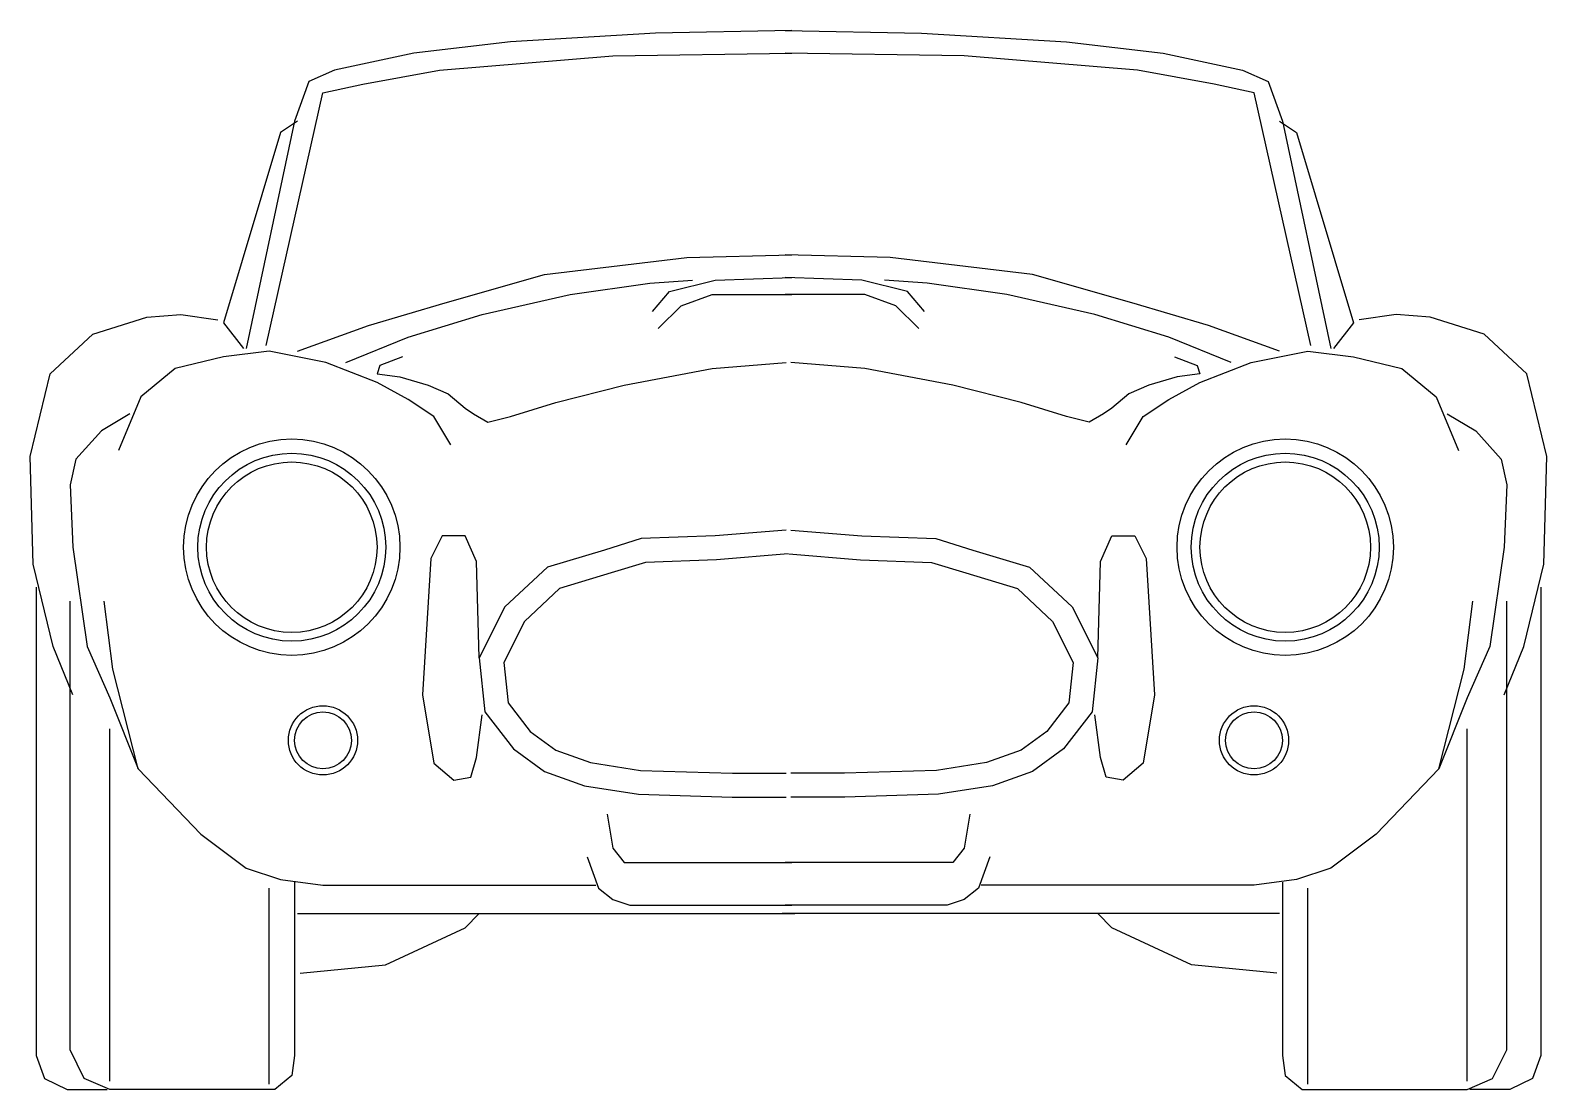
# Model space of a CAD drawing. Header units: millimetres. Extents: x -3264.82 to -3263.17, y 1942.24 to 1943.39.
import ezdxf

# ---------------------------------------------------------------- set-up
doc = ezdxf.new("R2010")
doc.units = ezdxf.units.MM
doc.header["$LTSCALE"] = 10
doc.layers.add('Veículos', color=2, linetype='Continuous')

msp = doc.modelspace()

# ---------------------------------------------------------------- linework, layer by layer
at = {"layer": 'Veículos'}
for p, q in [((-3264.734, 1942.2494), (-3264.734, 1942.6332)), ((-3263.2545, 1942.2494), (-3263.2545, 1942.6332)), ((-3264.5605, 1942.2463), (-3264.5605, 1942.4599)), ((-3263.428, 1942.2463), (-3263.428, 1942.4599)), ((-3264.5295, 1942.432), (-3263.9875, 1942.432)), ((-3263.459, 1942.432), (-3264.001, 1942.432))]:
    msp.add_line(p, q, dxfattribs=at)
for points in [[(-3263.9906, 1943.3945), (-3264.1393, 1943.3914), (-3264.2972, 1943.3821), (-3264.4025, 1943.3698), (-3264.4893, 1943.3512), (-3264.5172, 1943.3388), (-3264.5326, 1943.2955), (-3264.5853, 1943.0479)], [(-3263.9979, 1943.3945), (-3263.8492, 1943.3914), (-3263.6913, 1943.3821), (-3263.586, 1943.3698), (-3263.4992, 1943.3512), (-3263.4714, 1943.3388), (-3263.4559, 1943.2955), (-3263.4032, 1943.0479)], [(-3264.5636, 1943.051), (-3264.5017, 1943.3264), (-3264.4583, 1943.3357), (-3264.3747, 1943.3512), (-3264.1857, 1943.3667), (-3263.9906, 1943.3698)], [(-3263.4249, 1943.051), (-3263.4868, 1943.3264), (-3263.5302, 1943.3357), (-3263.6138, 1943.3512), (-3263.8028, 1943.3667), (-3263.9979, 1943.3698)], [(-3264.5295, 1943.2955), (-3264.5481, 1943.2831), (-3264.6101, 1943.0758), (-3264.5884, 1943.0479)], [(-3263.459, 1943.2955), (-3263.4404, 1943.2831), (-3263.3784, 1943.0758), (-3263.4001, 1943.0479)], [(-3264.5295, 1943.0448), (-3264.4521, 1943.0727), (-3264.3685, 1943.0974), (-3264.2601, 1943.1284), (-3264.1052, 1943.1469), (-3263.9906, 1943.15)], [(-3263.459, 1943.0448), (-3263.5364, 1943.0727), (-3263.62, 1943.0974), (-3263.7284, 1943.1284), (-3263.8833, 1943.1469), (-3263.9979, 1943.15)], [(-3264.4769, 1943.0324), (-3264.4087, 1943.0603), (-3264.3282, 1943.085), (-3264.2322, 1943.1067), (-3264.1455, 1943.1191), (-3264.099, 1943.1222)], [(-3264.1424, 1943.0881), (-3264.1238, 1943.1098), (-3264.0742, 1943.1222), (-3263.9906, 1943.1253)], [(-3263.8461, 1943.0881), (-3263.8647, 1943.1098), (-3263.9143, 1943.1222), (-3263.9979, 1943.1253)], [(-3263.5116, 1943.0324), (-3263.5798, 1943.0603), (-3263.6603, 1943.085), (-3263.7563, 1943.1067), (-3263.843, 1943.1191), (-3263.8895, 1943.1222)], [(-3264.1362, 1943.0696), (-3264.1114, 1943.0943), (-3264.0773, 1943.1067), (-3263.9906, 1943.1067)], [(-3263.8523, 1943.0696), (-3263.8771, 1943.0943), (-3263.9112, 1943.1067), (-3263.9979, 1943.1067)], [(-3264.7742, 1942.6703), (-3264.7959, 1942.7229), (-3264.8176, 1942.8127), (-3264.8207, 1942.9303), (-3264.799, 1943.0201), (-3264.7526, 1943.0634), (-3264.6937, 1943.0819), (-3264.6565, 1943.085), (-3264.6163, 1943.0789)], [(-3263.2143, 1942.6703), (-3263.1926, 1942.7229), (-3263.1709, 1942.8127), (-3263.1678, 1942.9303), (-3263.1895, 1943.0201), (-3263.2359, 1943.0634), (-3263.2948, 1943.0819), (-3263.332, 1943.085), (-3263.3722, 1943.0789)], [(-3264.3623, 1942.9427), (-3264.3809, 1942.9736), (-3264.4087, 1942.9922), (-3264.4428, 1943.0108), (-3264.4986, 1943.0324), (-3264.5605, 1943.0448), (-3264.6101, 1943.0386), (-3264.6627, 1943.0262), (-3264.7001, 1942.9953), (-3264.7247, 1942.9365)], [(-3264.4149, 1943.0386), (-3264.4397, 1943.0293), (-3264.4428, 1943.0201), (-3264.418, 1943.017), (-3264.3871, 1943.0077), (-3264.3654, 1942.9984), (-3264.3468, 1942.9829), (-3264.3375, 1942.9767), (-3264.322, 1942.9674), (-3264.2972, 1942.9736), (-3264.2477, 1942.9891), (-3264.1733, 1943.0077), (-3264.0773, 1943.0262), (-3263.9968, 1943.0324)], [(-3263.5736, 1943.0386), (-3263.5488, 1943.0293), (-3263.5457, 1943.0201), (-3263.5705, 1943.017), (-3263.6014, 1943.0077), (-3263.6231, 1942.9984), (-3263.6417, 1942.9829), (-3263.651, 1942.9767), (-3263.6665, 1942.9674), (-3263.6913, 1942.9736), (-3263.7408, 1942.9891), (-3263.8152, 1943.0077), (-3263.9112, 1943.0262), (-3263.9917, 1943.0324)], [(-3263.6262, 1942.9427), (-3263.6076, 1942.9736), (-3263.5798, 1942.9922), (-3263.5457, 1943.0108), (-3263.4899, 1943.0324), (-3263.428, 1943.0448), (-3263.3784, 1943.0386), (-3263.3258, 1943.0262), (-3263.2884, 1942.9953), (-3263.2638, 1942.9365)], [(-3264.7123, 1942.9767), (-3264.7433, 1942.958), (-3264.7711, 1942.9272), (-3264.7773, 1942.8994), (-3264.7742, 1942.8313), (-3264.7588, 1942.7229), (-3264.734, 1942.6672), (-3264.703, 1942.5899), (-3264.6349, 1942.5187), (-3264.5853, 1942.4816), (-3264.5481, 1942.4692), (-3264.5017, 1942.463), (-3264.2043, 1942.463)], [(-3263.2762, 1942.9767), (-3263.2452, 1942.958), (-3263.2174, 1942.9272), (-3263.2112, 1942.8994), (-3263.2143, 1942.8313), (-3263.2298, 1942.7229), (-3263.2545, 1942.6672), (-3263.2855, 1942.5899), (-3263.3536, 1942.5187), (-3263.4032, 1942.4816), (-3263.4404, 1942.4692), (-3263.4868, 1942.463), (-3263.7842, 1942.463)], [(-3264.3313, 1942.7106), (-3264.3344, 1942.8158), (-3264.3468, 1942.8436), (-3264.3716, 1942.8436), (-3264.384, 1942.8189), (-3264.3933, 1942.6703), (-3264.3809, 1942.5961), (-3264.3592, 1942.5775), (-3264.3406, 1942.5806), (-3264.3344, 1942.6022), (-3264.3282, 1942.6487)], [(-3263.9968, 1942.8498), (-3264.0742, 1942.8436), (-3264.1547, 1942.8406), (-3264.195, 1942.8282), (-3264.257, 1942.8096), (-3264.3034, 1942.7663), (-3264.3313, 1942.7106), (-3264.3251, 1942.6518), (-3264.2941, 1942.6115), (-3264.2601, 1942.5868), (-3264.2167, 1942.5713), (-3264.1578, 1942.562), (-3264.0556, 1942.5589), (-3263.9968, 1942.5589)], [(-3263.9917, 1942.8498), (-3263.9143, 1942.8436), (-3263.8338, 1942.8406), (-3263.7935, 1942.8282), (-3263.7315, 1942.8096), (-3263.6851, 1942.7663), (-3263.6572, 1942.7106), (-3263.6634, 1942.6518), (-3263.6944, 1942.6115), (-3263.7284, 1942.5868), (-3263.7718, 1942.5713), (-3263.8307, 1942.562), (-3263.9329, 1942.5589), (-3263.9917, 1942.5589)], [(-3263.6572, 1942.7106), (-3263.6541, 1942.8158), (-3263.6417, 1942.8436), (-3263.6169, 1942.8436), (-3263.6045, 1942.8189), (-3263.5953, 1942.6703), (-3263.6076, 1942.5961), (-3263.6293, 1942.5775), (-3263.6479, 1942.5806), (-3263.6541, 1942.6022), (-3263.6603, 1942.6487)], [(-3263.9947, 1942.8239), (-3264.0727, 1942.8176), (-3264.1503, 1942.8147), (-3264.1875, 1942.8033), (-3264.2437, 1942.7864), (-3264.2822, 1942.7504), (-3264.3046, 1942.7057), (-3264.3, 1942.6618), (-3264.2758, 1942.6304), (-3264.2478, 1942.61), (-3264.2102, 1942.5966), (-3264.1554, 1942.588), (-3264.0552, 1942.585), (-3263.9968, 1942.585)], [(-3263.9938, 1942.8239), (-3263.9158, 1942.8176), (-3263.8382, 1942.8147), (-3263.8011, 1942.8033), (-3263.7448, 1942.7864), (-3263.7063, 1942.7504), (-3263.6839, 1942.7057), (-3263.6885, 1942.6618), (-3263.7127, 1942.6304), (-3263.7407, 1942.61), (-3263.7783, 1942.5966), (-3263.8331, 1942.588), (-3263.9333, 1942.585), (-3263.9917, 1942.585)], [(-3264.8145, 1942.7879), (-3264.8145, 1942.2773), (-3264.8052, 1942.2525), (-3264.7804, 1942.2402), (-3264.7371, 1942.2402)], [(-3264.5326, 1942.4661), (-3264.5326, 1942.2773), (-3264.5357, 1942.2556), (-3264.5543, 1942.2402), (-3264.734, 1942.2402), (-3264.7619, 1942.2525), (-3264.7773, 1942.2835), (-3264.7773, 1942.7725)], [(-3264.703, 1942.5899), (-3264.7309, 1942.6982), (-3264.7402, 1942.7725)], [(-3263.4559, 1942.4661), (-3263.4559, 1942.2773), (-3263.4528, 1942.2556), (-3263.4342, 1942.2402), (-3263.2545, 1942.2402), (-3263.2267, 1942.2525), (-3263.2112, 1942.2835), (-3263.2112, 1942.7725)], [(-3263.2855, 1942.5899), (-3263.2576, 1942.6982), (-3263.2483, 1942.7725)], [(-3263.174, 1942.7879), (-3263.174, 1942.2773), (-3263.1833, 1942.2525), (-3263.2081, 1942.2402), (-3263.2514, 1942.2402)], [(-3264.1919, 1942.5404), (-3264.1857, 1942.5032), (-3264.1733, 1942.4877), (-3263.9906, 1942.4877)], [(-3263.7966, 1942.5404), (-3263.8028, 1942.5032), (-3263.8152, 1942.4877), (-3263.9979, 1942.4877)], [(-3264.2136, 1942.4939), (-3264.2012, 1942.4599), (-3264.1857, 1942.4475), (-3264.1671, 1942.4413), (-3263.9906, 1942.4413)], [(-3263.7749, 1942.4939), (-3263.7873, 1942.4599), (-3263.8028, 1942.4475), (-3263.8214, 1942.4413), (-3263.9979, 1942.4413)], [(-3264.5264, 1942.367), (-3264.4335, 1942.3763), (-3264.3468, 1942.4166), (-3264.3313, 1942.432)], [(-3263.4621, 1942.367), (-3263.555, 1942.3763), (-3263.6417, 1942.4166), (-3263.6572, 1942.432)]]:
    msp.add_lwpolyline(points, dxfattribs=at)
for centre, radius in [((-3264.5357, 1942.8313), 0.1179), ((-3263.4528, 1942.8313), 0.1179), ((-3264.5357, 1942.8313), 0.1024), ((-3264.5357, 1942.8313), 0.0929), ((-3263.4528, 1942.8313), 0.1024), ((-3263.4528, 1942.8313), 0.0929), ((-3264.5017, 1942.6208), 0.0377), ((-3263.4868, 1942.6208), 0.0377), ((-3264.5017, 1942.6208), 0.031), ((-3263.4868, 1942.6208), 0.031)]:
    msp.add_circle(centre, radius, dxfattribs=at)

doc.saveas('drawing.dxf')
